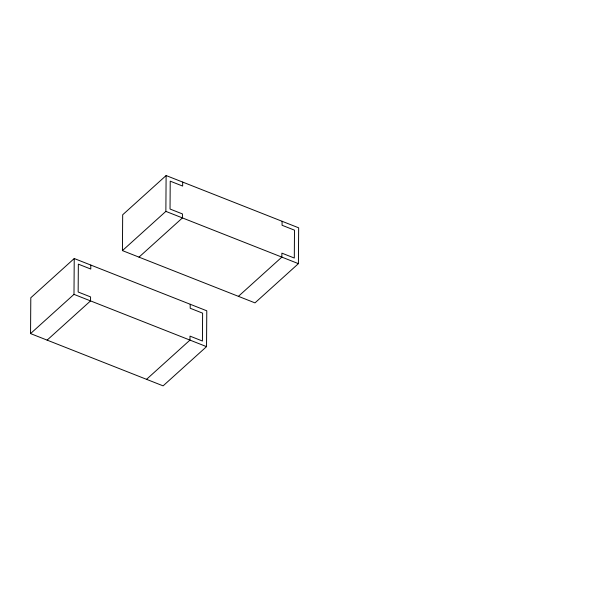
<?xml version="1.0" encoding="UTF-8"?>
<svg xmlns="http://www.w3.org/2000/svg" width="611" height="611" viewBox="0 0 611 611"><rect width="100%" height="100%" fill="white"/><g stroke="black" fill="none" stroke-linecap="round" stroke-linejoin="round"><path stroke-width="0.92" d="M30.55 333.591L30.802 297.763L74.237 258.529L206.785 310.8L206.541 346.636L163.106 385.862L30.55 333.591L73.984 294.365L74.237 258.529M90.802 265.067L90.772 269.046L78.345 264.151L78.155 292.012L90.581 296.915L90.55 300.895L47.116 340.128M122.429 250.609L122.681 214.782L166.116 175.548L298.664 227.819L298.42 263.647L254.986 302.88L122.429 250.609L165.864 211.383L166.116 175.548M182.681 182.086L182.651 186.065L170.225 181.161L170.034 209.031L182.46 213.934L182.429 217.913L138.995 257.139M190.22 304.27L190.189 308.25L202.615 313.153L202.424 341.022L189.998 336.119L189.968 340.098L146.533 379.332M282.099 221.289L282.068 225.268L294.494 230.164L294.303 258.033L281.877 253.137L281.847 257.116L238.412 296.343M165.864 211.383L298.42 263.647M73.984 294.365L206.541 346.636"/></g></svg>
